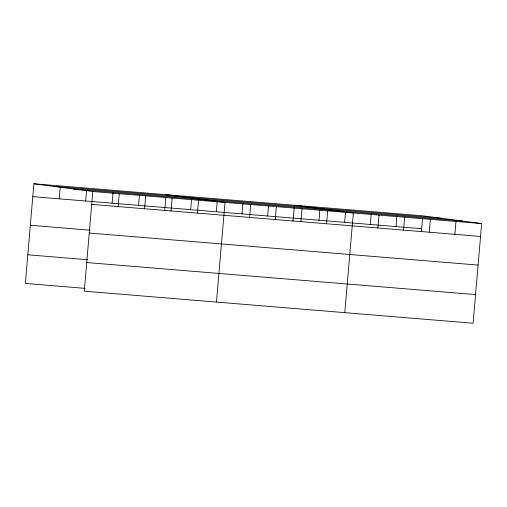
<?xml version="1.0" encoding="UTF-8"?>
<svg xmlns="http://www.w3.org/2000/svg" width="507" height="507" viewBox="0 0 507 507"><rect width="100%" height="100%" fill="white"/><g stroke="black" fill="none" stroke-linecap="round" stroke-linejoin="round"><path stroke-width="0.76" d="M33.893 183.775L92.806 191.526L84.263 291.183L473.107 323.225L481.65 223.568L422.737 215.817L33.893 183.775L25.35 283.432L85.233 288.369M59.23 198.826L60.27 186.709M85.67 201.006L86.583 190.404M112.117 203.187L113.023 192.584M118.144 206.577L119.246 193.699M138.557 205.367L139.463 194.764M144.584 208.757L145.686 195.879M164.731 210.639L165.84 197.698M171.024 210.937L172.133 198.06M190.664 209.657L191.507 199.815M197.47 213.111L198.573 200.24M216.324 211.774L217.23 201.171M216.47 302.077L225.013 202.42L166.1 194.669M241.991 213.891L242.897 203.288M249.571 217.408L250.68 204.53M267.652 216.007L268.558 205.405M275.238 219.525L276.34 206.647M293.052 221.217L294.225 207.515M300.898 221.635L302.007 208.764M318.979 220.234L319.822 210.386M326.565 223.752L327.668 210.88M344.646 222.351L345.489 212.503M344.785 312.648L353.335 212.991L294.421 205.246M370.306 224.462L371.213 213.859M377.892 227.985L378.995 215.107M395.973 226.578L396.88 215.976M403.553 230.096L404.662 217.224M421.368 231.788L422.54 218.092M429.22 232.212L430.323 219.335M454.88 234.329L455.989 221.451M53.336 186.329L442.18 218.378M73.363 188.965L462.207 221.008M92.806 191.526L481.65 223.568M32.79 196.653L421.634 228.695M91.704 204.397L480.547 236.446M30.338 225.285L90.214 230.222M89.245 233.036L478.088 265.079M27.803 254.793L87.686 259.73M86.716 262.544L475.56 294.586"/></g></svg>
